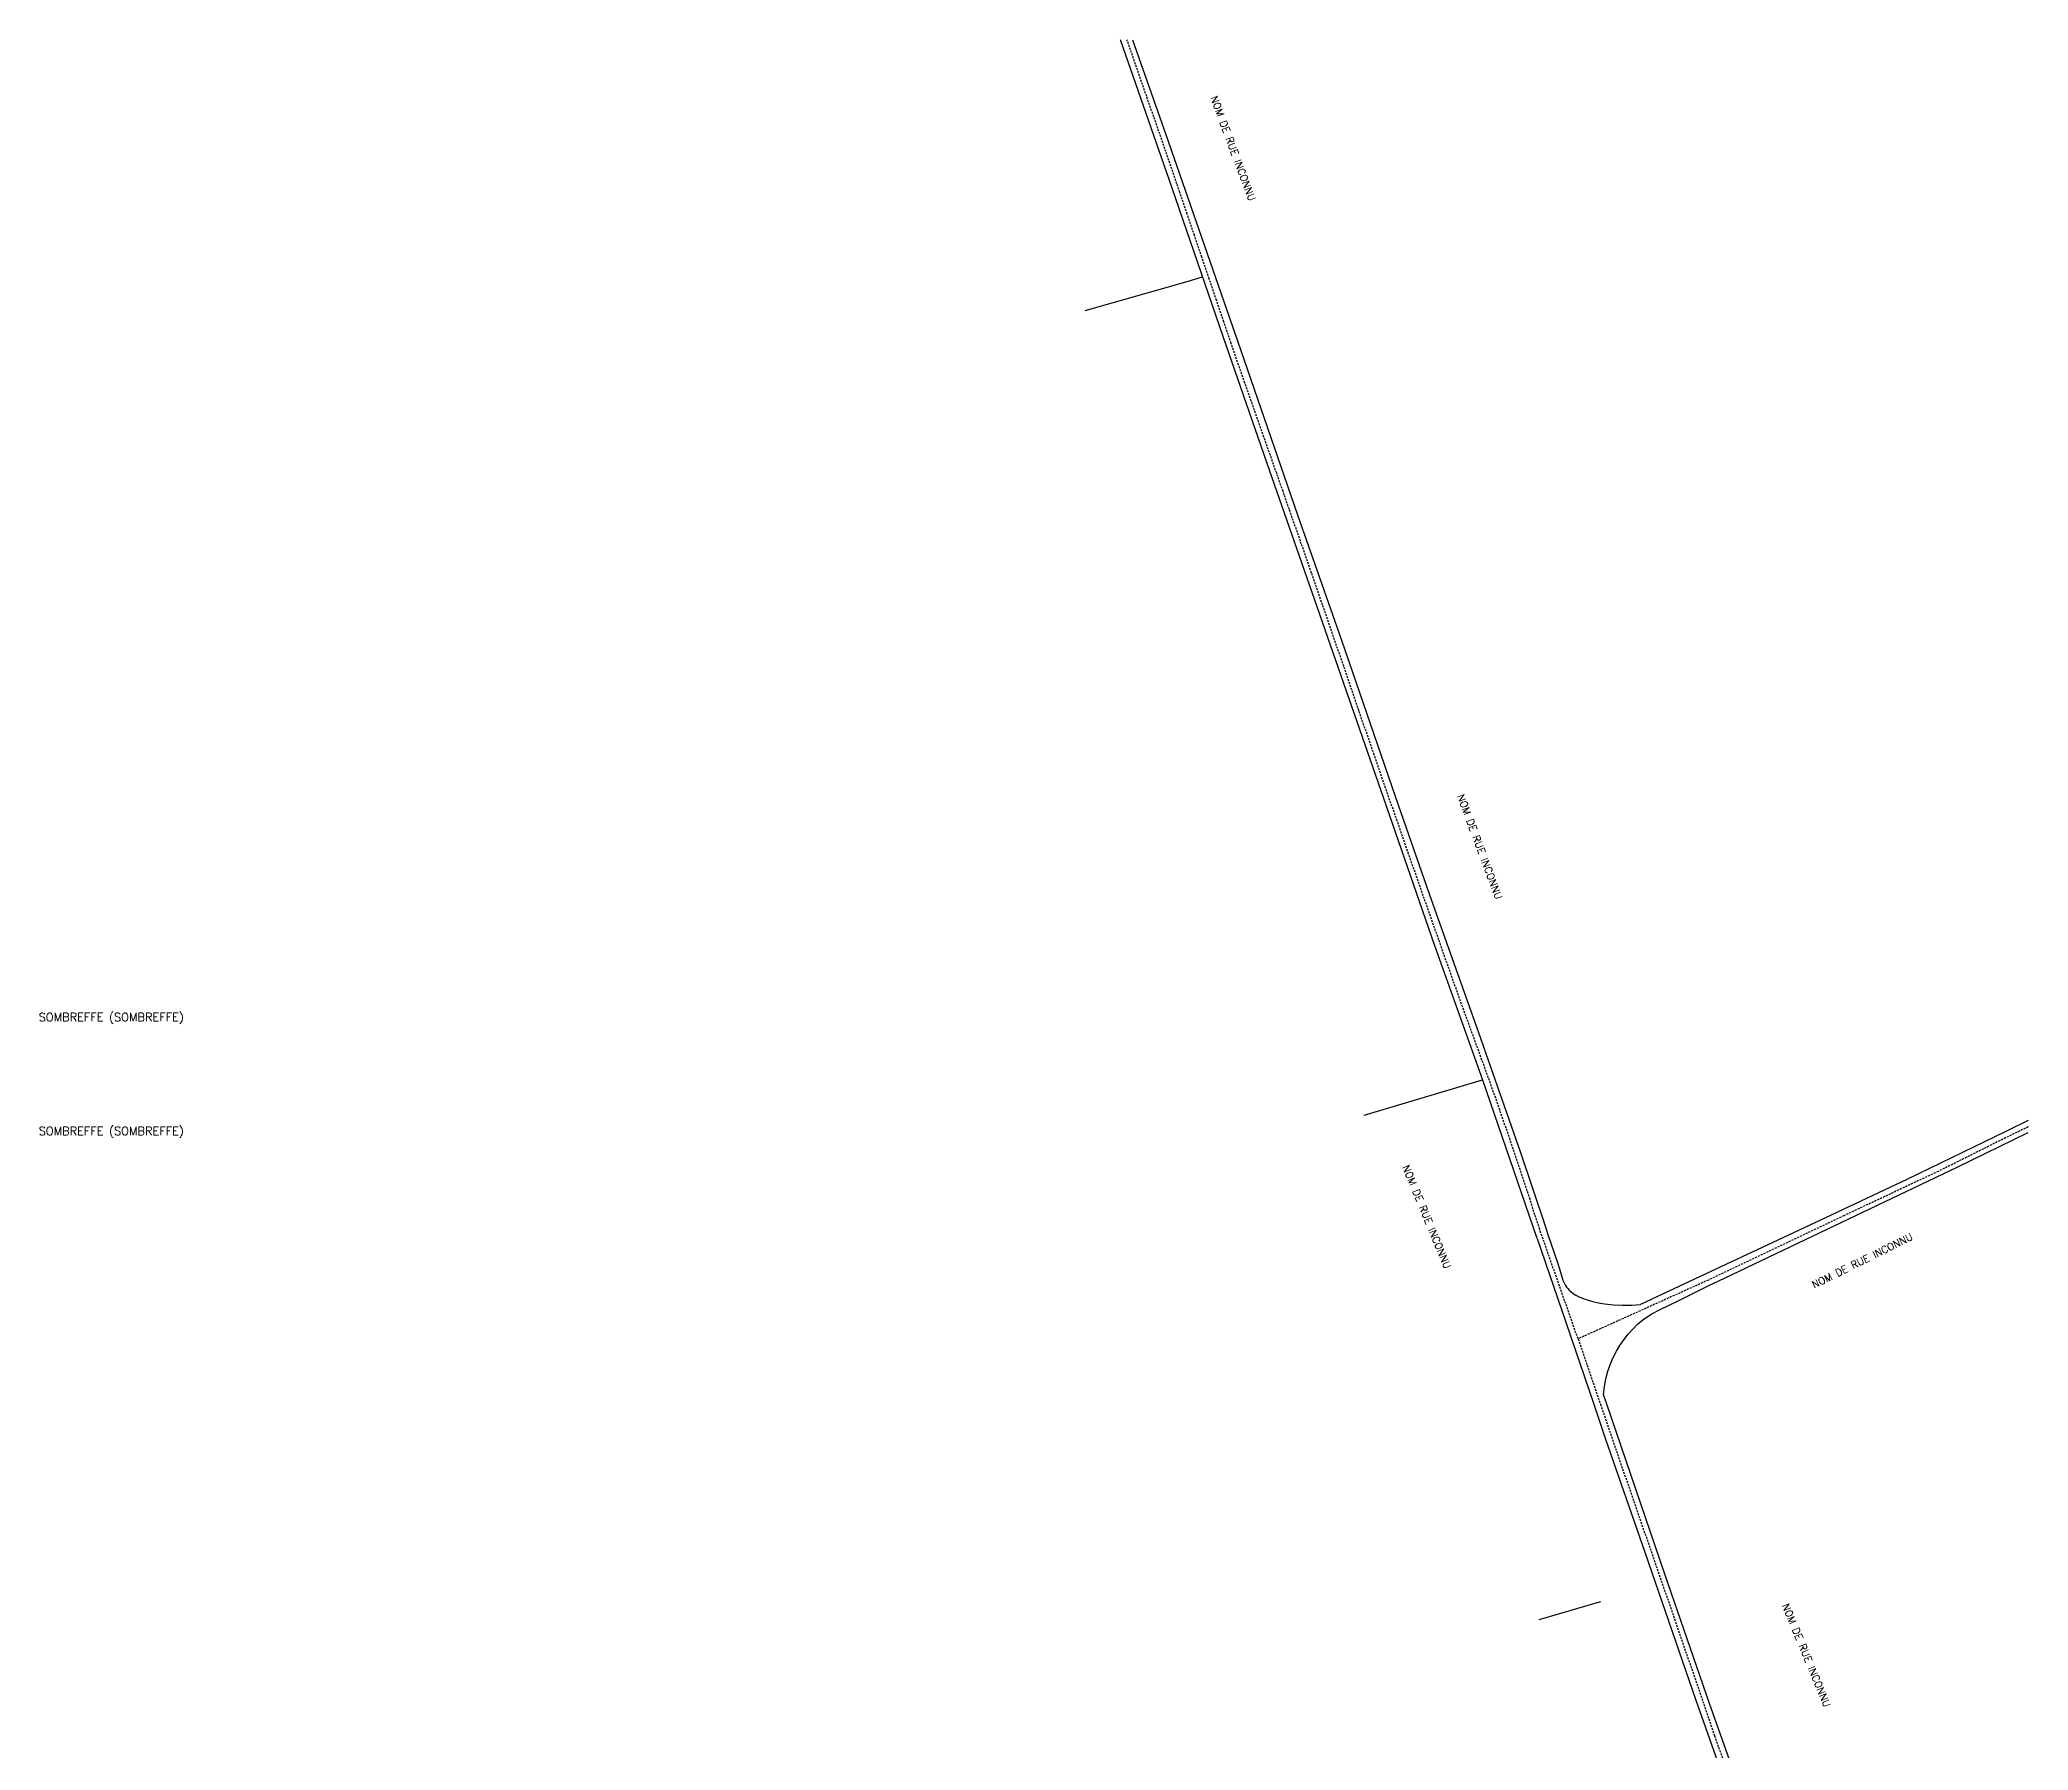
# Model space of a CAD drawing. Header units: millimetres. Extents: x 167000 to 168000, y 138175 to 139000.
# Drawn here: x 167520.6 to 168000, y 138587.6 to 139000 of the extents above; entities that cross this region are included whole.
import ezdxf
from ezdxf.enums import TextEntityAlignment as Align

# ---------------------------------------------------------------- set-up
doc = ezdxf.new("R2010")
doc.units = ezdxf.units.MM
doc.linetypes.add('DASHED', pattern=[0.75, 0.5, -0.25])
for name, color, linetype in [('W0001', 6, 'DASHED'), ('W0008', 7, 'CONTINUOUS'), ('W0330', 7, 'CONTINUOUS'), ('W0980', 7, 'CONTINUOUS'), ('W0989', 7, 'CONTINUOUS')]:
    doc.layers.add(name, color=color, linetype=linetype)
doc.styles.get("Standard").update_dxf_attribs({"font": 'romans.shx', "width": 0.85})

msp = doc.modelspace()

# ---------------------------------------------------------------- linework, layer by layer
at = {"layer": 'W0001'}
for points in [[(167891.47, 138686.76), (167882.22, 138713.13), (167879.89, 138720.35), (167877.51, 138727.56), (167875.08, 138734.76), (167872.61, 138741.94), (167871.37, 138745.49), (167870.1, 138749.04), (167868.82, 138752.58), (167867.53, 138756.12), (167866.24, 138759.66), (167864.95, 138763.2), (167863.66, 138766.74), (167862.39, 138770.29), (167860.13, 138776.64), (167857.89, 138783), (167855.65, 138789.36), (167853.41, 138795.73), (167850.63, 138803.68), (167847.85, 138811.64), (167845.08, 138819.6), (167842.31, 138827.56), (167841.09, 138831.12), (167839.86, 138834.68), (167838.64, 138838.24), (167837.42, 138841.8), (167836.2, 138845.36), (167834.98, 138848.92), (167833.76, 138852.47), (167832.53, 138856.03), (167829.88, 138863.72), (167827.22, 138871.41), (167824.55, 138879.09), (167821.87, 138886.77), (167820.35, 138891.12), (167818.82, 138895.47), (167817.29, 138899.82), (167815.75, 138904.17), (167814.22, 138908.52), (167812.69, 138912.87), (167811.16, 138917.22), (167809.65, 138921.58), (167807.86, 138926.77), (167806.08, 138931.97), (167804.32, 138937.17), (167802.55, 138942.37), (167800.79, 138947.57), (167799.03, 138952.78), (167797.26, 138957.98), (167795.48, 138963.17), (167792.82, 138970.9), (167790.15, 138978.62), (167787.48, 138986.34), (167784.79, 138994.06), (167782.72, 139000)], [(168000, 138737.85), (167994.56, 138735.25), (167978.3, 138727.13), (167955.56, 138716.46), (167922.91, 138700.94), (167891.47, 138686.76)], [(167891.47, 138686.76), (167896.86, 138671)], [(167896.86, 138671), (167900.99, 138658.92), (167914.48, 138619.92), (167924.39, 138591.1), (167929.02, 138577.66), (167935.01, 138560.57), (167940.33, 138545.71), (167945.82, 138530.33), (167949.62, 138518.9), (167954.04, 138506.49), (167960.02, 138489.44), (167963.97, 138477.67), (167970.2, 138458.95), (167978.37, 138436.27), (167987.62, 138408.57), (167997.87, 138379.51), (168000, 138373.35)]]:
    msp.add_lwpolyline(points, dxfattribs=at)
at = {"layer": 'W0008'}
for points in [[(167881.61, 138710.98), (167868.49, 138749.11), (167856.9, 138781.8), (167844.66, 138817.07), (167828.58, 138863.3), (167817.07, 138896.23), (167805.99, 138928.22), (167793.53, 138964.42), (167781.2, 139000)], [(167784.09, 139000), (167792.09, 138977.18), (167809.36, 138927.43), (167823.85, 138885.45), (167834.41, 138855.2), (167847.44, 138817.37), (167855.61, 138794.05), (167867.44, 138760.6), (167877.59, 138731.69), (167883.44, 138714.23)], [(167930.49, 138703.12), (167982.83, 138728.14), (168000, 138736.51)], [(168000, 138739.37), (167994.75, 138736.82), (167970.89, 138725.24), (167949.72, 138715.26)], [(167883.44, 138714.23), (167884.22, 138711.9), (167885, 138709.58), (167885.79, 138707.25), (167886.59, 138704.94), (167887, 138703.61), (167887.39, 138702.25), (167887.84, 138700.91), (167888.45, 138699.64), (167888.72, 138699.23), (167889.02, 138698.86), (167889.35, 138698.51), (167889.7, 138698.19), (167890.31, 138697.73), (167890.95, 138697.32), (167891.61, 138696.96), (167892.3, 138696.65), (167893.65, 138696.14), (167895.02, 138695.74), (167896.41, 138695.43), (167897.82, 138695.2), (167899.99, 138694.97), (167902.16, 138694.87), (167904.34, 138694.91), (167906.51, 138695.08)], [(167949.72, 138715.26), (167917.13, 138700.03), (167906.51, 138695.08)], [(167881.61, 138710.98), (167888.53, 138690.81), (167895.25, 138671)], [(167897.6, 138673.37), (167897.83, 138675.25), (167898.19, 138677.12), (167898.68, 138678.96), (167899.29, 138680.75), (167899.95, 138682.28), (167900.71, 138683.76), (167901.56, 138685.18), (167902.51, 138686.54), (167903.53, 138687.86), (167904.64, 138689.12), (167905.83, 138690.3), (167907.12, 138691.37), (167909.13, 138692.72), (167911.27, 138693.85), (167913.45, 138694.88), (167915.61, 138695.93), (167919.3, 138697.79), (167923.01, 138699.61), (167926.74, 138701.38), (167930.49, 138703.12)], [(167898.41, 138671), (167897.6, 138673.37)], [(167895.25, 138671), (167898.02, 138662.82), (167907.54, 138635.35), (167919.87, 138599.62), (167925.49, 138583.7), (167929.19, 138573.22), (167934.29, 138558.73), (167943.2, 138533.1), (167949.28, 138516.35), (167954.48, 138501.09), (167957.94, 138490.91)], [(167997.31, 138385.59), (167986.07, 138418.16), (167978.98, 138439.63), (167970.5, 138463.24), (167962.11, 138487.18), (167955.73, 138505.73), (167949.58, 138523.58), (167942.07, 138544.77), (167936.38, 138561.01), (167930.13, 138579.16), (167923.16, 138598.81), (167912.37, 138630.01), (167898.41, 138671)]]:
    msp.add_lwpolyline(points, dxfattribs=at)
at = {"layer": 'W0330'}
for points in [[(167772.65, 138934.71), (167797.21, 138941.71), (167800.96, 138942.81)], [(167839.94, 138740.71), (167868.45, 138749.23)], [(167882.13, 138619.06), (167896.98, 138623.41)]]:
    msp.add_lwpolyline(points, dxfattribs=at)

# ---------------------------------------------------------------- texts
at = {"layer": 'W0980'}
for p in [(167537.86, 138764.2), (167537.86, 138736.74)]:
    msp.add_text('SOMBREFFE (SOMBREFFE)', height=2, dxfattribs=at).set_placement(p, align=Align.MIDDLE)
at = {"layer": 'W0989'}
for rotation, p in [(290.3733, (167803.64, 138986.36)), (290.3733, (167863.13, 138817.96)), (292.4689, (167849.88, 138728.56)), (26.4025, (167948.01, 138699.67)), (292.4689, (167941.41, 138622.84))]:
    msp.add_text('NOM DE RUE INCONNU', height=1.75, rotation=rotation, dxfattribs=at).set_placement(p, align=Align.MIDDLE_LEFT)

doc.saveas('drawing.dxf')
